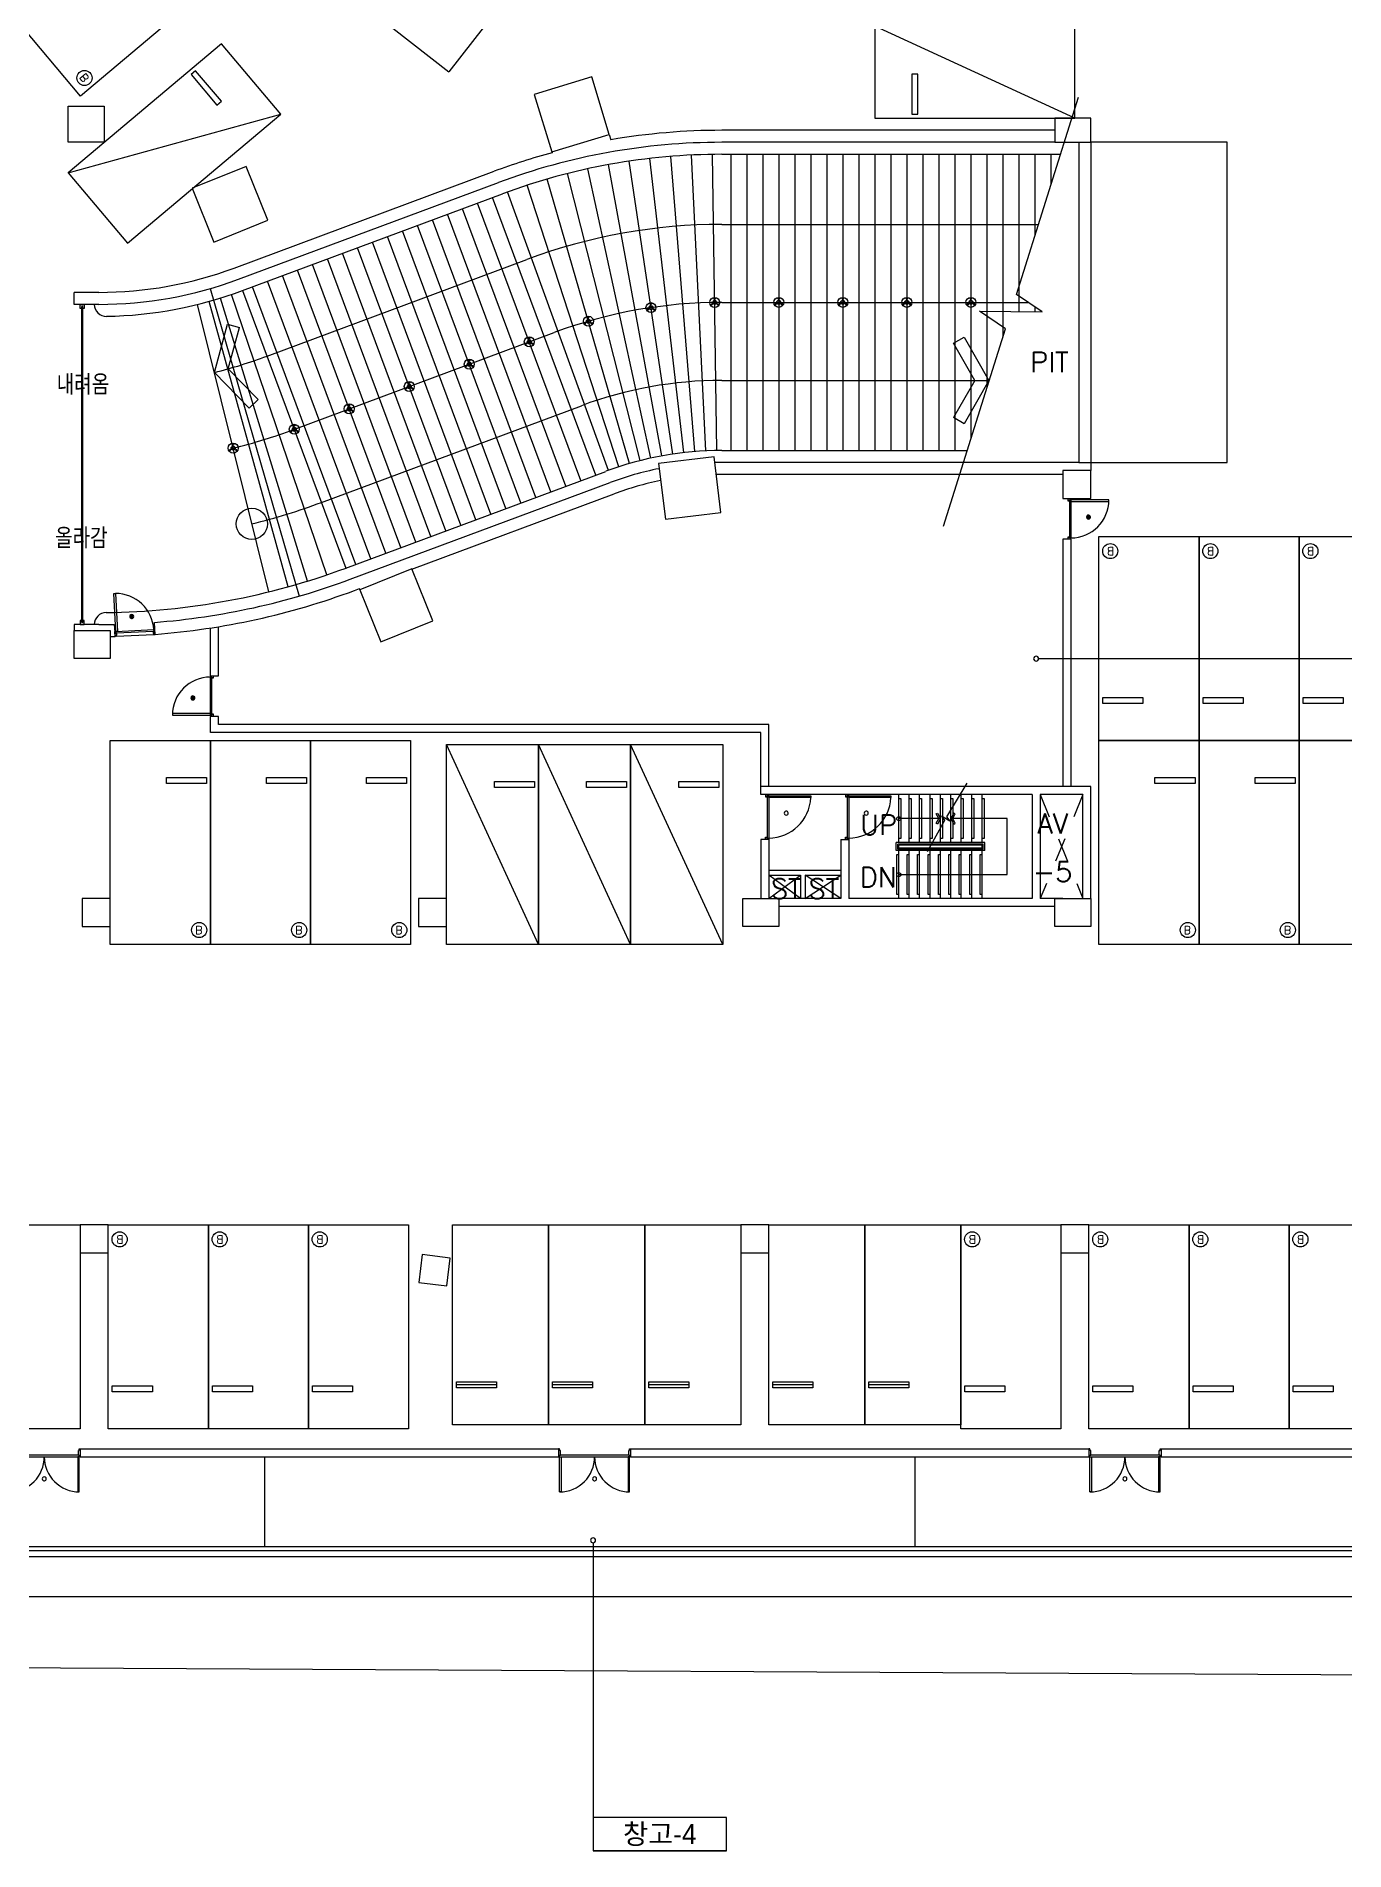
# Model space of a CAD drawing. Header units: millimetres. Extents: x -7614 to 421357, y 87385 to 341757.
# Drawn here: x 354720 to 387410, y 87385 to 132727 of the extents above; entities that cross this region are included whole.
import ezdxf
from ezdxf.enums import TextEntityAlignment as Align

# ---------------------------------------------------------------- set-up
doc = ezdxf.new("R2010")
doc.units = ezdxf.units.MM
doc.header["$LTSCALE"] = 600
doc.header["$MEASUREMENT"] = 0
doc.linetypes.add('HIDDEN', pattern=[2, 1, -1])
for name, color, linetype in [('e-plan', 9, 'CONTINUOUS'), ('e-room-box', 7, 'CONTINUOUS'), ('e-text', 6, 'CONTINUOUS')]:
    doc.layers.add(name, color=color, linetype=linetype)
doc.styles.add('kiahn', font='romans.shx', dxfattribs={"bigfont": 'cadhs.shx'})
doc.styles.add('돋움', font='Dotum.ttf')

msp = doc.modelspace()

# ---------------------------------------------------------------- hatches: boundary and pattern name
at = {"layer": 'e-plan'}
h = msp.add_hatch(color=256, dxfattribs=at)
h.dxf.hatch_style = 1
h.paths.add_polyline_path([(381032, 120670, -1), (380982, 120756, -1)])
h = msp.add_hatch(color=256, dxfattribs=at)
h.dxf.hatch_style = 1
h.paths.add_polyline_path([(357148, 118202, 1), (357061, 118252, 1)])
h = msp.add_hatch(color=256, dxfattribs=at)
h.dxf.hatch_style = 1
h.paths.add_polyline_path([(358609, 116235, -1), (358659, 116148, -1)])

# ---------------------------------------------------------------- linework, layer by layer
for p, q in [((369214, 137201), (365027, 131842)), ((359669, 136029), (365027, 131842)), ((359726, 134520), (355826, 131234)), ((355826, 131234), (354215, 133146)), ((380670, 130677), (375670, 132977)), ((375670, 132977), (375670, 130677)), ((380670, 130677), (380670, 132977)), ((359344, 132540), (355520, 129318)), ((360826, 130781), (359344, 132540)), ((358701, 131867), (358586, 131770)), ((358586, 131770), (359231, 131006)), ((359345, 131102), (358701, 131867)), ((376745, 131777), (376595, 131777)), ((376595, 131777), (376595, 130777)), ((376745, 130777), (376745, 131777)), ((359231, 131006), (359345, 131102)), ((379207, 126277), (380761, 131208)), ((355520, 129318), (360826, 130781)), ((357003, 127559), (360826, 130781)), ((375670, 130677), (380670, 130677)), ((376595, 130777), (376745, 130777)), ((381070, 130677), (380170, 130677)), ((380170, 130677), (380170, 130077)), ((381070, 130077), (381070, 130677)), ((369035, 130275), (369076, 130140)), ((380170, 130377), (371846, 130377)), ((367600, 129837), (367607, 129816)), ((371172, 122349), (370571, 129725)), ((371448, 122367), (371093, 129759)), ((371725, 122376), (371616, 129775)), ((380170, 130077), (371846, 130077)), ((371846, 129777), (380310, 129777)), ((372070, 129777), (372070, 122377)), ((372470, 129777), (372470, 122377)), ((372870, 129777), (372870, 122377)), ((374070, 129777), (374070, 122377)), ((374470, 129777), (374470, 122377)), ((374870, 129777), (374870, 122377)), ((375270, 129777), (375270, 122377)), ((375670, 129777), (375670, 122377)), ((376070, 129777), (376070, 122377)), ((376470, 129777), (376470, 122377)), ((376870, 129777), (376870, 122377)), ((377270, 129777), (377270, 122377)), ((377670, 129777), (377670, 122377)), ((378070, 129777), (378070, 122671)), ((378470, 129777), (378470, 123940)), ((378870, 129777), (378870, 125209)), ((379270, 129777), (379270, 125845)), ((379670, 129777), (379670, 127748)), ((380070, 129777), (380070, 129017)), ((380170, 130077), (381070, 130077)), ((380770, 130077), (380770, 122077)), ((381070, 130077), (381070, 121877)), ((384470, 130077), (381070, 130077)), ((384470, 122077), (384470, 130077)), ((355520, 129318), (357003, 127559)), ((359667, 126936), (366160, 129353)), ((369809, 122123), (367992, 129296)), ((370078, 122186), (368502, 129416)), ((370349, 122241), (369015, 129519)), ((370622, 122286), (369531, 129605)), ((370897, 122322), (370050, 129674)), ((359772, 126655), (366265, 129072)), ((359876, 126374), (366370, 128791)), ((369016, 121879), (366492, 128836)), ((369277, 121969), (366987, 129006)), ((369542, 122050), (367487, 129159)), ((367954, 121484), (365372, 128419)), ((368328, 121624), (365747, 128559)), ((368703, 121763), (366122, 128698)), ((366829, 121066), (364248, 128001)), ((367204, 121205), (364623, 128140)), ((367579, 121345), (364997, 128280)), ((371846, 128027), (379751, 128027)), ((365329, 120507), (362748, 127443)), ((365704, 120647), (363123, 127582)), ((366079, 120786), (363498, 127722)), ((366454, 120926), (363873, 127861)), ((360487, 124734), (366980, 127151)), ((364205, 120089), (361624, 127024)), ((364580, 120228), (361998, 127164)), ((364955, 120368), (362373, 127303)), ((363080, 119670), (360499, 126605)), ((363455, 119810), (360874, 126745)), ((363830, 119949), (361249, 126885)), ((355670, 126027), (355670, 126327)), ((356285, 126327), (355670, 126327)), ((361015, 118971), (359037, 126102)), ((359061, 126420), (361288, 118737)), ((361500, 119113), (359319, 126184)), ((361981, 119269), (359599, 126275)), ((359876, 126374), (362458, 119439)), ((362705, 119531), (360124, 126466)), ((370077, 126056), (370077, 126071)), ((371670, 126185), (371670, 126200)), ((371670, 126125), (371670, 126155)), ((371846, 126077), (379501, 126077)), ((373227, 126052), (373201, 126037)), ((373270, 126187), (373270, 126202)), ((373270, 126127), (373270, 126157)), ((373314, 126052), (373340, 126037)), ((374827, 126052), (374801, 126037)), ((374870, 126187), (374870, 126202)), ((374870, 126127), (374870, 126157)), ((374914, 126052), (374940, 126037)), ((376427, 126052), (376401, 126037)), ((376470, 126187), (376470, 126202)), ((376470, 126127), (376470, 126157)), ((376514, 126052), (376540, 126037)), ((378027, 126052), (378001, 126037)), ((378070, 126187), (378070, 126202)), ((378070, 126127), (378070, 126157)), ((378114, 126052), (378140, 126037)), ((379855, 125837), (379207, 126277)), ((356285, 126027), (355670, 126027)), ((355820, 125927), (355820, 126027)), ((355820, 126027), (355920, 126027)), ((355855, 125927), (355820, 125927)), ((355885, 125977), (355855, 125977)), ((355855, 125977), (355855, 125927)), ((355860, 118077), (355860, 125977)), ((355880, 118077), (355880, 125977)), ((355885, 125927), (355885, 125977)), ((355920, 125927), (355885, 125927)), ((355920, 126027), (355920, 125927)), ((356170, 126027), (356170, 126028)), ((360526, 118843), (358752, 126027)), ((368515, 125715), (368515, 125730)), ((368515, 125655), (368515, 125685)), ((369982, 125891), (369969, 125883)), ((370033, 125921), (370008, 125906)), ((370077, 125996), (370077, 126026)), ((370120, 125921), (370146, 125906)), ((370172, 125891), (370185, 125883)), ((371575, 126020), (371562, 126013)), ((371627, 126050), (371601, 126035)), ((371714, 126050), (371740, 126035)), ((371766, 126020), (371779, 126013)), ((373175, 126022), (373162, 126014)), ((373366, 126022), (373379, 126014)), ((374775, 126022), (374762, 126014)), ((374966, 126022), (374979, 126014)), ((376375, 126022), (376362, 126014)), ((376566, 126022), (376579, 126014)), ((377975, 126022), (377962, 126014)), ((378166, 126022), (378179, 126014)), ((378936, 125418), (378289, 125858)), ((378289, 125858), (379855, 125837)), ((379670, 125962), (379670, 125839)), ((359171, 124328), (359500, 125531)), ((359500, 125531), (359797, 125449)), ((359516, 124417), (359797, 125447)), ((361156, 122902), (367660, 125323)), ((367038, 125201), (367038, 125216)), ((367038, 125141), (367038, 125171)), ((368419, 125550), (368406, 125542)), ((368471, 125580), (368445, 125565)), ((368558, 125580), (368584, 125565)), ((368610, 125550), (368623, 125542)), ((377382, 120487), (378936, 125418)), ((377635, 125056), (377903, 125209)), ((377903, 125209), (378522, 124127)), ((366943, 125036), (366930, 125029)), ((366995, 125066), (366969, 125051)), ((367081, 125066), (367107, 125051)), ((367133, 125036), (367146, 125029)), ((378166, 124127), (377636, 125054)), ((360041, 123435), (359171, 124328)), ((359516, 124417), (360260, 123652)), ((365443, 124478), (365430, 124471)), ((365495, 124508), (365469, 124493)), ((365538, 124643), (365538, 124658)), ((365538, 124583), (365538, 124613)), ((365582, 124508), (365608, 124493)), ((365634, 124478), (365647, 124471)), ((363944, 123920), (363931, 123913)), ((363996, 123950), (363970, 123935)), ((364039, 124085), (364039, 124100)), ((364039, 124025), (364039, 124055)), ((364082, 123950), (364108, 123935)), ((364134, 123920), (364147, 123913)), ((371846, 124127), (378522, 124127)), ((378166, 124127), (377636, 123200)), ((378522, 124127), (377903, 123044)), ((360262, 123650), (360041, 123435)), ((361847, 121079), (368341, 123495)), ((362444, 123362), (362431, 123354)), ((362496, 123392), (362470, 123377)), ((362539, 123527), (362539, 123542)), ((362539, 123467), (362539, 123497)), ((362583, 123392), (362609, 123377)), ((362635, 123362), (362648, 123354)), ((361124, 122881), (361098, 122866)), ((361167, 123016), (361167, 123031)), ((361167, 122956), (361167, 122986)), ((361210, 122881), (361236, 122866)), ((377903, 123044), (377635, 123197)), ((359639, 122545), (359639, 122560)), ((359639, 122485), (359639, 122515)), ((361072, 122851), (361059, 122844)), ((361262, 122851), (361275, 122844)), ((359543, 122380), (359530, 122372)), ((359595, 122410), (359569, 122395)), ((359682, 122410), (359708, 122395)), ((359734, 122380), (359747, 122372)), ((371846, 122377), (377978, 122377)), ((380770, 122077), (371846, 122077)), ((380770, 122077), (384470, 122077)), ((362457, 119438), (368951, 121855)), ((362562, 119157), (369056, 121574)), ((380370, 121777), (371846, 121777)), ((381070, 121877), (380370, 121877)), ((380370, 121877), (380370, 121177)), ((381070, 121177), (381070, 121877)), ((364106, 119412), (369160, 121293)), ((380370, 121177), (381070, 121177)), ((380490, 121167), (380490, 121122)), ((380570, 121167), (380490, 121167)), ((380490, 121122), (380530, 121122)), ((380530, 121122), (380530, 121142)), ((380530, 121142), (380570, 121142)), ((380530, 121122), (380530, 120212)), ((380570, 121142), (380570, 121167)), ((380570, 121142, 0), (380570, 120192, 0)), ((381520, 121142), (380570, 121142)), ((380570, 121142), (380570, 121102)), ((380570, 121102), (380590, 121102)), ((380590, 121102), (381500, 121102)), ((381500, 121102), (381520, 121102)), ((381520, 121102), (381520, 121142)), ((380370, 120157), (380370, 113977)), ((380570, 120157), (380370, 120157)), ((380490, 120212), (380490, 120167)), ((380530, 120212), (380490, 120212)), ((380490, 120167), (380570, 120167)), ((380530, 120192), (380530, 120212)), ((380570, 120192), (380530, 120192)), ((380570, 120167), (380570, 120192)), ((380570, 120157), (380570, 113977)), ((381270, 115127), (381270, 120227)), ((381270, 120227), (383770, 120227)), ((383770, 120227), (383770, 115127)), ((383770, 115127), (383770, 120227)), ((383770, 120227), (386270, 120227)), ((386270, 120227), (386270, 115127)), ((386270, 115127), (386270, 120227)), ((386270, 120227), (388770, 120227)), ((362667, 118876), (362794, 118923)), ((362806, 118894), (362794, 118923)), ((356286, 118027), (355670, 118027)), ((355670, 118027), (355670, 117877)), ((355855, 118127), (355820, 118127)), ((355820, 118127), (355820, 118027)), ((355820, 118027), (355920, 118027)), ((355855, 118077), (355855, 118127)), ((355885, 118077), (355855, 118077)), ((355885, 118127), (355885, 118077)), ((355920, 118127), (355885, 118127)), ((355920, 118027), (355920, 118127)), ((356170, 118028), (356170, 118027)), ((356670, 118031), (356687, 117731)), ((357669, 118081), (357686, 117781)), ((359070, 116748), (359070, 117940)), ((359270, 116748), (359270, 117972)), ((355670, 117877), (356570, 117877)), ((355670, 117177), (355670, 117877)), ((356570, 117877), (356570, 117177)), ((356570, 117177), (355670, 117177)), ((359070, 116748), (359270, 116748)), ((359150, 116738), (359070, 116738)), ((359070, 116738), (359070, 116713)), ((359070, 115763, 0), (359070, 116713, 0)), ((359070, 116713), (359110, 116713)), ((359110, 116713), (359110, 116693)), ((359110, 115783), (359110, 116693)), ((359110, 116693), (359150, 116693)), ((359150, 116693), (359150, 116738)), ((381370, 116052), (381370, 116202)), ((381370, 116202), (382370, 116202)), ((382370, 116202), (382370, 116052)), ((383870, 116052), (383870, 116202)), ((383870, 116202), (384870, 116202)), ((384870, 116202), (384870, 116052)), ((386370, 116052), (386370, 116202)), ((386370, 116202), (387370, 116202)), ((387370, 116202), (387370, 116052)), ((358140, 115803), (358120, 115803)), ((358120, 115803), (358120, 115763)), ((358120, 115763), (359070, 115763)), ((359050, 115803), (358140, 115803)), ((359070, 115803), (359050, 115803)), ((359070, 115763), (359070, 115803)), ((359110, 115763), (359070, 115763)), ((359070, 115763), (359070, 115738)), ((359070, 115738), (359150, 115738)), ((359070, 115327), (359070, 115728)), ((359270, 115728), (359070, 115728)), ((359150, 115783), (359110, 115783)), ((359110, 115783), (359110, 115763)), ((359150, 115738), (359150, 115783)), ((359270, 115527), (359270, 115728)), ((382370, 116052), (381370, 116052)), ((384870, 116052), (383870, 116052)), ((387370, 116052), (386370, 116052)), ((372820, 115327), (359070, 115327)), ((373020, 115527), (359270, 115527)), ((372820, 113977), (372820, 115327)), ((373020, 113977), (373020, 115527)), ((356570, 115127), (359070, 115127)), ((356570, 110027), (356570, 115127)), ((359070, 115127), (361570, 115127)), ((359070, 110027), (359070, 115127)), ((359070, 115127), (359070, 110027)), ((361570, 115127), (364070, 115127)), ((361570, 110027), (361570, 115127)), ((361570, 115127), (361570, 110027)), ((364070, 115127), (364070, 110027)), ((367270, 110027), (364970, 115027)), ((364970, 115027), (367270, 115027)), ((364970, 110027), (364970, 115027)), ((369570, 110027), (367270, 115027)), ((367270, 115027), (367270, 110027)), ((367270, 115027), (369570, 115027)), ((367270, 110027), (367270, 115027)), ((371870, 110027), (369570, 115027)), ((369570, 115027), (369570, 110027)), ((369570, 115027), (371870, 115027)), ((369570, 110027), (369570, 115027)), ((371870, 115027), (371870, 110027)), ((383770, 115127), (381270, 115127)), ((381270, 115127), (383770, 115127)), ((381270, 110027), (381270, 115127)), ((386270, 115127), (383770, 115127)), ((383770, 115127), (386270, 115127)), ((383770, 110027), (383770, 115127)), ((383770, 115127), (383770, 110027)), ((388770, 115127), (386270, 115127)), ((386270, 115127), (388770, 115127)), ((386270, 110027), (386270, 115127)), ((386270, 115127), (386270, 110027)), ((357970, 114052), (357970, 114202)), ((357970, 114202), (358970, 114202)), ((358970, 114052), (357970, 114052)), ((358970, 114202), (358970, 114052)), ((360470, 114052), (360470, 114202)), ((360470, 114202), (361470, 114202)), ((361470, 114052), (360470, 114052)), ((361470, 114202), (361470, 114052)), ((362970, 114052), (362970, 114202)), ((362970, 114202), (363970, 114202)), ((363970, 114052), (362970, 114052)), ((363970, 114202), (363970, 114052)), ((366170, 113952), (366170, 114102)), ((366170, 114102), (367170, 114102)), ((367170, 113952), (366170, 113952)), ((367170, 114102), (367170, 113952)), ((368470, 113952), (368470, 114102)), ((368470, 114102), (369470, 114102)), ((369470, 113952), (368470, 113952)), ((369470, 114102), (369470, 113952)), ((370770, 113952), (370770, 114102)), ((370770, 114102), (371770, 114102)), ((371770, 113952), (370770, 113952)), ((371770, 114102), (371770, 113952)), ((381070, 113977), (372820, 113977)), ((372820, 113777), (372820, 113977)), ((377968, 114062), (377460, 113220)), ((381070, 111177), (381070, 113977)), ((382670, 114052), (382670, 114202)), ((382670, 114202), (383670, 114202)), ((383670, 114052), (382670, 114052)), ((383670, 114202), (383670, 114052)), ((385170, 114052), (385170, 114202)), ((385170, 114202), (386170, 114202)), ((386170, 114052), (385170, 114052)), ((386170, 114202), (386170, 114052)), ((379600, 113777), (372820, 113777)), ((373020, 113767), (372940, 113767)), ((372940, 113767), (372940, 113722)), ((372940, 113722), (372980, 113722)), ((372980, 113722), (372980, 113742)), ((372980, 113742), (373020, 113742)), ((372980, 113722), (372980, 112712)), ((373020, 113742), (373020, 113767)), ((373020, 113742), (373020, 112692)), ((373020, 113702), (373020, 113742)), ((373020, 113742), (374070, 113742)), ((374070, 113702), (373020, 113702)), ((374070, 113742), (374070, 113702)), ((375020, 113767), (374940, 113767)), ((374940, 113767), (374940, 113722)), ((374940, 113722), (374980, 113722)), ((374980, 113722), (374980, 113742)), ((374980, 113742), (375020, 113742)), ((374980, 113722), (374980, 112712)), ((375020, 113742), (375020, 113767)), ((375020, 113742), (375020, 112692)), ((375020, 113702), (375020, 113742)), ((375020, 113742), (376070, 113742)), ((376070, 113702), (375020, 113702)), ((376070, 113742), (376070, 113702)), ((376270, 112577), (376270, 113777)), ((376270, 113677), (376320, 113677)), ((376320, 113677), (376320, 112677)), ((376530, 112577), (376530, 113777)), ((376530, 113677), (376580, 113677)), ((376580, 113677), (376580, 112677)), ((376790, 112577), (376790, 113777)), ((376790, 113677), (376840, 113677)), ((376840, 113677), (376840, 112677)), ((377050, 112577), (377050, 113777)), ((377050, 113677), (377100, 113677)), ((377100, 113677), (377100, 112677)), ((377310, 112577), (377310, 113777)), ((377310, 113677), (377360, 113677)), ((377360, 113677), (377360, 112677)), ((377570, 112577), (377570, 113777)), ((377570, 113677), (377620, 113677)), ((377620, 113677), (377620, 112677)), ((377830, 112577), (377830, 113777)), ((377830, 113677), (377880, 113677)), ((377880, 113677), (377880, 112677)), ((378090, 112577), (378090, 113777)), ((378090, 113677), (378140, 113677)), ((378140, 113677), (378140, 112677)), ((378350, 112577), (378350, 113777)), ((378350, 113677), (378400, 113677)), ((378400, 113677), (378400, 112677)), ((379600, 113777), (379600, 111177)), ((379800, 113777), (379800, 111177)), ((380870, 113777), (379800, 113777)), ((380870, 111177), (380870, 113777)), ((377310, 113177), (376270, 113177)), ((377410, 113133), (376978, 112350)), ((377200, 113293), (377233, 113312)), ((377266, 113177), (377200, 113293)), ((377200, 113061), (377266, 113177)), ((377233, 113037), (377200, 113061)), ((377233, 113312), (377310, 113177)), ((377310, 113177), (377233, 113037)), ((377544, 113114), (377337, 113239)), ((377337, 113239), (377410, 113133)), ((377460, 113220), (377544, 113114)), ((377648, 113312), (377570, 113177)), ((377570, 113177), (377648, 113037)), ((378975, 113177), (377570, 113177)), ((377615, 113177), (377681, 113293)), ((377681, 113061), (377615, 113177)), ((377681, 113293), (377648, 113312)), ((377648, 113037), (377681, 113061)), ((378975, 111777), (378975, 113177)), ((372820, 112657), (372820, 111177)), ((373020, 112657), (372820, 112657)), ((372940, 112667), (372940, 112712)), ((372940, 112712), (372980, 112712)), ((373020, 112667), (372940, 112667)), ((372980, 112712), (372980, 112692)), ((372980, 112692), (373020, 112692)), ((373020, 112692), (373020, 112667)), ((373020, 112657), (373020, 111227)), ((373020, 112657), (373020, 111177)), ((374820, 112657), (374820, 111177)), ((374820, 112657), (375020, 112657)), ((374940, 112667), (374940, 112712)), ((374940, 112712), (374980, 112712)), ((375020, 112667), (374940, 112667)), ((374980, 112712), (374980, 112692)), ((374980, 112692), (375020, 112692)), ((375020, 112692), (375020, 112667)), ((375020, 112657), (375020, 111177)), ((376205, 112377), (376205, 112577)), ((378415, 112577), (376205, 112577)), ((376245, 112417), (376245, 112537)), ((378375, 112537), (376245, 112537)), ((376320, 112677), (376270, 112677)), ((376270, 112442), (376270, 112512)), ((378350, 112512), (376270, 112512)), ((376580, 112677), (376530, 112677)), ((376530, 112512), (376530, 112537)), ((376840, 112677), (376790, 112677)), ((376790, 112512), (376790, 112537)), ((377100, 112677), (377050, 112677)), ((377050, 112512), (377050, 112537)), ((377360, 112677), (377310, 112677)), ((377310, 112512), (377310, 112537)), ((377620, 112677), (377570, 112677)), ((377570, 112512), (377570, 112537)), ((377880, 112677), (377830, 112677)), ((377830, 112512), (377830, 112537)), ((378140, 112677), (378090, 112677)), ((378090, 112512), (378090, 112537)), ((378400, 112677), (378350, 112677)), ((378350, 112442), (378350, 112512)), ((378375, 112417), (378375, 112537)), ((378415, 112377), (378415, 112577)), ((378415, 112377), (376205, 112377)), ((376220, 111277), (376220, 112277)), ((376220, 112277), (376270, 112277)), ((378375, 112417), (376245, 112417)), ((378350, 112442), (376270, 112442)), ((376270, 111177), (376270, 112377)), ((376480, 111277), (376480, 112277)), ((376480, 112277), (376530, 112277)), ((376530, 112417), (376530, 112442)), ((376530, 111177), (376530, 112377)), ((376740, 111277), (376740, 112277)), ((376740, 112277), (376790, 112277)), ((376790, 112417), (376790, 112442)), ((376790, 111177), (376790, 112377)), ((377000, 111277), (377000, 112277)), ((377000, 112277), (377050, 112277)), ((377050, 112417), (377050, 112442)), ((377050, 111177), (377050, 112377)), ((377260, 111277), (377260, 112277)), ((377260, 112277), (377310, 112277)), ((377310, 112417), (377310, 112442)), ((377310, 111177), (377310, 112377)), ((377520, 111277), (377520, 112277)), ((377520, 112277), (377570, 112277)), ((377570, 112417), (377570, 112442)), ((377570, 111177), (377570, 112377)), ((377780, 111277), (377780, 112277)), ((377780, 112277), (377830, 112277)), ((377830, 112417), (377830, 112442)), ((377830, 111177), (377830, 112377)), ((378040, 111277), (378040, 112277)), ((378040, 112277), (378090, 112277)), ((378090, 112417), (378090, 112442)), ((378090, 111177), (378090, 112377)), ((378300, 111277), (378300, 112277)), ((378300, 112277), (378350, 112277)), ((378350, 111177), (378350, 112377)), ((373020, 111887), (374820, 111887)), ((373020, 111767), (373810, 111767)), ((373810, 111767), (373810, 111177)), ((373930, 111767), (373930, 111177)), ((373930, 111767), (374820, 111767)), ((376270, 111777), (378975, 111777)), ((356570, 111177), (355870, 111177)), ((355870, 111177), (355870, 110477)), ((356570, 110477), (356570, 111177)), ((364970, 111177), (364270, 111177)), ((364270, 111177), (364270, 110477)), ((364970, 110477), (364970, 111177)), ((372370, 111177), (373270, 111177)), ((372370, 110477), (372370, 111177)), ((374820, 111177), (373270, 111177)), ((373270, 111177), (373270, 110477)), ((379600, 111177), (375020, 111177)), ((376270, 111277), (376220, 111277)), ((376530, 111277), (376480, 111277)), ((376790, 111277), (376740, 111277)), ((377050, 111277), (377000, 111277)), ((377310, 111277), (377260, 111277)), ((377570, 111277), (377520, 111277)), ((377830, 111277), (377780, 111277)), ((378090, 111277), (378040, 111277)), ((378350, 111277), (378300, 111277)), ((380370, 111177), (379800, 111177)), ((380170, 111177), (381070, 111177)), ((380170, 110477), (380170, 111177)), ((381070, 111177), (381070, 110477)), ((380170, 110977), (373270, 110977)), ((355870, 110477), (356570, 110477)), ((364270, 110477), (364970, 110477)), ((373270, 110477), (372370, 110477)), ((381070, 110477), (380170, 110477)), ((359070, 110027), (356570, 110027)), ((361570, 110027), (359070, 110027)), ((364070, 110027), (361570, 110027)), ((367270, 110027), (364970, 110027)), ((369570, 110027), (367270, 110027)), ((371870, 110027), (369570, 110027)), ((383770, 110027), (381270, 110027)), ((386270, 110027), (383770, 110027)), ((388770, 110027), (386270, 110027)), ((353320, 103027), (355820, 103027)), ((356520, 103027), (355820, 103027)), ((355820, 103027), (355820, 102327)), ((355820, 103027), (355820, 97927)), ((356520, 102327), (356520, 103027)), ((356520, 97927), (356520, 103027)), ((356520, 103027), (359020, 103027)), ((359020, 97927), (359020, 103027)), ((359020, 103027), (361520, 103027)), ((359020, 103027), (359020, 97927)), ((361520, 103027), (361520, 97927)), ((361520, 97927), (361520, 103027)), ((361520, 103027), (364020, 103027)), ((364020, 103027), (364020, 97927)), ((365120, 98027), (365120, 103027)), ((365120, 103027), (367520, 103027)), ((367520, 103027), (367520, 98027)), ((367520, 98027), (367520, 103027)), ((367520, 103027), (369920, 103027)), ((369920, 103027), (369920, 98027)), ((369920, 98027), (369920, 103027)), ((369920, 103027), (372320, 103027)), ((373020, 103027), (372320, 103027)), ((372320, 103027), (372320, 102327)), ((372320, 103027), (372320, 98027)), ((373020, 102327), (373020, 103027)), ((373020, 98027), (373020, 103027)), ((373020, 103027), (375420, 103027)), ((375420, 103027), (375420, 98027)), ((375420, 98027), (375420, 103027)), ((375420, 103027), (377820, 103027)), ((377820, 97927), (377820, 103027)), ((377820, 103027), (380320, 103027)), ((377820, 103027), (377820, 98027)), ((381020, 103027), (380320, 103027)), ((380320, 103027), (380320, 102327)), ((380320, 103027), (380320, 97927)), ((381020, 102327), (381020, 103027)), ((381020, 97927), (381020, 103027)), ((381020, 103027), (383520, 103027)), ((383520, 97927), (383520, 103027)), ((383520, 103027), (386020, 103027)), ((383520, 103027), (383520, 97927)), ((386020, 103027), (386020, 97927)), ((386020, 97927), (386020, 103027)), ((386020, 103027), (388520, 103027)), ((355820, 102327), (356520, 102327)), ((364365, 102280), (364281, 101585)), ((365060, 102195), (364365, 102280)), ((364976, 101500), (365060, 102195)), ((372320, 102327), (373020, 102327)), ((380320, 102327), (381020, 102327)), ((364281, 101585), (364976, 101500)), ((356620, 98852), (356620, 99002)), ((356620, 99002), (357620, 99002)), ((357620, 98852), (356620, 98852)), ((357620, 99002), (357620, 98852)), ((359120, 98852), (359120, 99002)), ((359120, 99002), (360120, 99002)), ((360120, 98852), (359120, 98852)), ((360120, 99002), (360120, 98852)), ((361620, 98852), (361620, 99002)), ((361620, 99002), (362620, 99002)), ((362620, 98852), (361620, 98852)), ((362620, 99002), (362620, 98852)), ((365220, 98952), (365220, 99102)), ((365220, 99102), (366220, 99102)), ((366220, 99027), (365220, 99027)), ((366220, 98952), (365220, 98952)), ((366220, 99102), (366220, 98952)), ((367620, 98952), (367620, 99102)), ((367620, 99102), (368620, 99102)), ((368620, 99027), (367620, 99027)), ((368620, 98952), (367620, 98952)), ((368620, 99102), (368620, 98952)), ((370020, 98952), (370020, 99102)), ((370020, 99102), (371020, 99102)), ((371020, 99027), (370020, 99027)), ((371020, 98952), (370020, 98952)), ((371020, 99102), (371020, 98952)), ((373120, 98952), (373120, 99102)), ((373120, 99102), (374120, 99102)), ((374120, 99027), (373120, 99027)), ((374120, 98952), (373120, 98952)), ((374120, 99102), (374120, 98952)), ((375520, 98952), (375520, 99102)), ((375520, 99102), (376520, 99102)), ((376520, 99027), (375520, 99027)), ((376520, 98952), (375520, 98952)), ((376520, 99102), (376520, 98952)), ((377920, 98852), (377920, 99002)), ((377920, 99002), (378920, 99002)), ((378920, 98852), (377920, 98852)), ((378920, 99002), (378920, 98852)), ((381120, 98852), (381120, 99002)), ((381120, 99002), (382120, 99002)), ((382120, 98852), (381120, 98852)), ((382120, 99002), (382120, 98852)), ((383620, 98852), (383620, 99002)), ((383620, 99002), (384620, 99002)), ((384620, 98852), (383620, 98852)), ((384620, 99002), (384620, 98852)), ((386120, 98852), (386120, 99002)), ((386120, 99002), (387120, 99002)), ((387120, 98852), (386120, 98852)), ((387120, 99002), (387120, 98852)), ((367520, 98027), (365120, 98027)), ((369920, 98027), (367520, 98027)), ((372320, 98027), (369920, 98027)), ((375420, 98027), (373020, 98027)), ((377820, 98027), (375420, 98027)), ((355820, 97927), (353320, 97927)), ((359020, 97927), (356520, 97927)), ((361520, 97927), (359020, 97927)), ((364020, 97927), (361520, 97927)), ((380320, 97927), (377820, 97927)), ((383520, 97927), (381020, 97927)), ((386020, 97927), (383520, 97927)), ((388520, 97927), (386020, 97927)), ((354045, 97227), (355795, 97227)), ((355775, 97267), (354065, 97267)), ((355795, 97227), (355755, 97227)), ((355755, 97227), (355755, 96352)), ((355775, 97387), (355795, 97387)), ((355775, 97267), (355775, 97387)), ((355795, 97267), (355775, 97267)), ((355795, 97387), (355795, 97427)), ((355795, 97427), (355820, 97427)), ((355795, 97227), (355795, 97267)), ((355820, 97227), (355795, 97227)), ((355795, 96352), (355795, 97227)), ((355820, 97427), (367770, 97427)), ((355820, 97427), (355820, 97227)), ((355820, 97427), (355820, 97227)), ((355820, 97227), (367770, 97227)), ((360420, 97227), (360420, 94977)), ((367770, 97427), (367770, 97227)), ((367795, 97427), (367770, 97427)), ((367770, 97427), (367770, 97227)), ((367770, 97227), (367795, 97227)), ((367795, 97387), (367795, 97427)), ((367815, 97387), (367795, 97387)), ((367795, 97227), (367795, 97267)), ((367795, 97267), (367815, 97267)), ((367795, 97227), (369545, 97227)), ((367795, 96352), (367795, 97227)), ((367795, 97227), (367835, 97227)), ((367815, 97267), (367815, 97387)), ((369525, 97267), (367815, 97267)), ((367835, 97227), (367835, 96352)), ((369545, 97227), (369505, 97227)), ((369505, 97227), (369505, 96352)), ((369525, 97387), (369545, 97387)), ((369525, 97267), (369525, 97387)), ((369545, 97267), (369525, 97267)), ((369545, 97387), (369545, 97427)), ((369545, 97427), (369570, 97427)), ((369545, 97227), (369545, 97267)), ((369570, 97227), (369545, 97227)), ((369545, 96352), (369545, 97227)), ((369570, 97427), (381020, 97427)), ((369570, 97427), (369570, 97227)), ((369570, 97427), (369570, 97227)), ((369570, 97227), (381020, 97227)), ((376670, 97227), (376670, 94977)), ((381020, 97427), (381020, 97227)), ((381045, 97427), (381020, 97427)), ((381020, 97427), (381020, 97227)), ((381020, 97227), (381045, 97227)), ((381045, 97387), (381045, 97427)), ((381065, 97387), (381045, 97387)), ((381045, 97227), (381045, 97267)), ((381045, 97267), (381065, 97267)), ((381045, 97227), (382795, 97227)), ((381045, 96352), (381045, 97227)), ((381045, 97227), (381085, 97227)), ((381065, 97267), (381065, 97387)), ((382775, 97267), (381065, 97267)), ((381085, 97227), (381085, 96352)), ((382795, 97227), (382755, 97227)), ((382755, 97227), (382755, 96352)), ((382775, 97387), (382795, 97387)), ((382775, 97267), (382775, 97387)), ((382795, 97267), (382775, 97267)), ((382795, 97387), (382795, 97427)), ((382795, 97427), (382820, 97427)), ((382795, 97227), (382795, 97267)), ((382820, 97227), (382795, 97227)), ((382795, 96352), (382795, 97227)), ((382820, 97427), (389270, 97427)), ((382820, 97427), (382820, 97227)), ((382820, 97427), (382820, 97227)), ((382820, 97227), (389270, 97227)), ((355755, 96352), (355795, 96352)), ((367835, 96352), (367795, 96352)), ((369505, 96352), (369545, 96352)), ((381085, 96352), (381045, 96352)), ((382755, 96352), (382795, 96352)), ((389270, 94977), (348070, 94977)), ((389270, 94877), (348070, 94877)), ((410020, 94727), (323970, 94727)), ((411020, 93727), (322970, 93727)), ((319664, 92140), (414593, 91642))]:
    msp.add_line(p, q, dxfattribs=at)
at = {"layer": 'e-plan', "ltscale": 0.5}
for p, q in [((368596, 131710), (367162, 131271)), ((369035, 130275), (368596, 131710)), ((367162, 131271), (367600, 129837)), ((355520, 130977), (356420, 130977)), ((355520, 130077), (355520, 130977)), ((356420, 130977), (356420, 130077)), ((367600, 129837), (369035, 130275)), ((356420, 130077), (355520, 130077)), ((359960, 129473), (358616, 128930)), ((360503, 128129), (359960, 129473)), ((358616, 128930), (359159, 127585)), ((359159, 127585), (360503, 128129)), ((371656, 122218), (370267, 122048)), ((370267, 122048), (370437, 120658)), ((371827, 120829), (371656, 122218)), ((370437, 120658), (371827, 120829)), ((364104, 119418), (362806, 118894)), ((364628, 118120), (364104, 119418)), ((362806, 118894), (363330, 117596)), ((363330, 117596), (364628, 118120)), ((373810, 111177), (373020, 111767)), ((373020, 111177), (373810, 111767)), ((374820, 111177), (373930, 111767)), ((373930, 111177), (374820, 111767))]:
    msp.add_line(p, q, dxfattribs=at)
at = {"layer": 'e-plan', "linetype": 'Continuous'}
for p, q in [((373270, 129777), (373270, 122377)), ((373670, 129777), (373670, 122377)), ((356659, 118801), (356699, 118803)), ((356706, 117852), (356659, 118801)), ((356699, 118803), (356746, 117854)), ((357679, 117900), (357654, 117899)), ((357654, 117899), (357657, 117856)), ((357685, 117781), (357679, 117900)), ((356681, 117851), (356706, 117852)), ((356687, 117731), (356681, 117851)), ((356712, 117732), (356687, 117731)), ((356746, 117854), (356706, 117852)), ((356706, 117852), (356708, 117809)), ((356708, 117809), (356723, 117810)), ((356724, 117776), (356712, 117732)), ((356723, 117810), (356724, 117776)), ((357657, 117856), (357642, 117856)), ((357642, 117856), (357643, 117822)), ((357643, 117822), (357660, 117779)), ((357660, 117779), (357685, 117781))]:
    msp.add_line(p, q, dxfattribs=at)
at = {"layer": 'e-plan', "ltscale": 2}
for p, q in [((356706, 117852), (357654, 117899)), ((356712, 117732), (357660, 117779)), ((357642, 117856), (356723, 117810))]:
    msp.add_line(p, q, dxfattribs=at)
at = {"layer": 'e-plan', "linetype": 'HIDDEN'}
for p, q in [((379800, 113777), (380870, 111177)), ((380870, 113777), (379800, 111177))]:
    msp.add_line(p, q, dxfattribs=at)
at = {"layer": 'e-plan'}
for centre, radius in [((355924, 131685), 189), ((370077, 125946), 125), ((370077, 126041), 15), ((371670, 126075), 125), ((371670, 126075), 50), ((371670, 126075), 40), ((371670, 126170), 15), ((373270, 126077), 125), ((373270, 126077), 50), ((373270, 126077), 40), ((373270, 126172), 15), ((374870, 126077), 125), ((374870, 126077), 50), ((374870, 126077), 40), ((374870, 126172), 15), ((376470, 126077), 125), ((376470, 126077), 50), ((376470, 126077), 40), ((376470, 126172), 15), ((378070, 126077), 125), ((378070, 126077), 50), ((378070, 126077), 40), ((378070, 126172), 15), ((368515, 125605), 125), ((368515, 125605), 50), ((368515, 125605), 40), ((368515, 125700), 15), ((369995, 125898), 15), ((370077, 125946), 50), ((370077, 125946), 40), ((370159, 125898), 15), ((371588, 126028), 15), ((371753, 126028), 15), ((373188, 126029), 15), ((373353, 126029), 15), ((374788, 126029), 15), ((374953, 126029), 15), ((376388, 126029), 15), ((376553, 126029), 15), ((377988, 126029), 15), ((378153, 126029), 15), ((367038, 125091), 125), ((367038, 125186), 15), ((368432, 125557), 15), ((368597, 125557), 15), ((366956, 125044), 15), ((367038, 125091), 50), ((367038, 125091), 40), ((367120, 125044), 15), ((365538, 124533), 125), ((365456, 124486), 15), ((365538, 124533), 50), ((365538, 124533), 40), ((365538, 124628), 15), ((365621, 124486), 15), ((364039, 123975), 125), ((363957, 123928), 15), ((364039, 123975), 50), ((364039, 123975), 40), ((364039, 124070), 15), ((364121, 123928), 15), ((362539, 123417), 125), ((362457, 123369), 15), ((362539, 123417), 50), ((362539, 123417), 40), ((362539, 123512), 15), ((362622, 123369), 15), ((361167, 122906), 125), ((361167, 122906), 50), ((361167, 122906), 40), ((361167, 123001), 15), ((359639, 122435), 125), ((359639, 122435), 50), ((359639, 122435), 40), ((359639, 122530), 15), ((361085, 122859), 15), ((361249, 122859), 15), ((359556, 122387), 15), ((359721, 122387), 15), ((360106, 120542), 392), ((381552, 119862), 189), ((384052, 119862), 189), ((386552, 119862), 189), ((376270, 113177), 50), ((376270, 111777), 50), ((358789, 110392), 189), ((361289, 110392), 189), ((363789, 110392), 189), ((383489, 110392), 189), ((385989, 110392), 189), ((356802, 102662), 189), ((359302, 102662), 189), ((361802, 102662), 189), ((378102, 102662), 189), ((381302, 102662), 189), ((383802, 102662), 189), ((386302, 102662), 189)]:
    msp.add_circle(centre, radius, dxfattribs=at)
for centre, radius, start, end in [((371846, 114077), 16300, 90, 99.7843), ((371846, 114077), 16300, 105.0756, 110.4153), ((371846, 114077), 16000, 90, 110.4153), ((371846, 114077), 16000, 90, 110.4153), ((371846, 114077), 15700, 90, 110.4153), ((371846, 114077), 13950, 90, 110.4153), ((356284, 136027), 9700, 270.0062, 290.4153), ((356284, 136027), 10000, 270.0062, 290.4153), ((356283, 136027), 10300, 271.0716, 290.4153), ((371846, 114077), 12000, 90, 110.4153), ((356470, 126028), 300, 180, 271.0716), ((356283, 136027), 12050, 283.867, 290.4153), ((371846, 114077), 10050, 90, 110.4153), ((356284, 136027), 14000, 283.866, 290.3657), ((361051, 123183), 300, 290.3657, 290.4153), ((371846, 114077), 8300, 90, 110.4153), ((371846, 114077), 8000, 90, 91.279), ((371846, 114077), 8000, 101.3194, 110.4153), ((371846, 114077), 7700, 101.488, 110.4153), ((371846, 114077), 7700, 90, 91.0553), ((356283, 136027), 15950, 283.867, 290.4153), ((380570, 121142), 950, 270, 0), ((381007, 120713, 0), 50, 120, 300), ((381007, 120713, 0), 50, 300, 120), ((356284, 136027), 17700, 270.5946, 290.4153), ((356284, 136027), 18000, 274.415, 290.4153), ((356284, 136027), 18300, 274.3955, 290.4153), ((356470, 118028), 300, 90.5946, 180), ((356284, 136027), 18000, 270.0062, 271.2289), ((357104, 118227), 50, 150, 330), ((357104, 118227), 50, 330, 150), ((356284, 136027), 18300, 270.898, 271.2616), ((359070, 115763), 950, 90, 180), ((358634, 116192, 0), 50, 120, 300), ((358634, 116192, 0), 50, 300, 120), ((373020, 113742), 1050, 270, 357.8063), ((373457, 113313), 50, 120, 300), ((373457, 113313), 50, 300, 120), ((375020, 113742), 1050, 270, 357.8063), ((375457, 113313), 50, 120, 300), ((375457, 113313), 50, 300, 120), ((354045, 97227), 875, 269.9999, 0.0001), ((355795, 97227), 875, 179.9998, 270), ((367795, 97227), 875, 269.9999, 0.0001), ((369545, 97227), 875, 179.9998, 270), ((381045, 97227), 875, 269.9999, 0.0001), ((382795, 97227), 875, 179.9998, 270), ((354920, 96677), 50, 30, 210), ((354920, 96677), 50, 210, 30), ((368670, 96677), 50, 30, 210), ((368670, 96677), 50, 210, 30), ((381920, 96677), 50, 30, 210), ((381920, 96677), 50, 210, 30)]:
    msp.add_arc(centre, radius, start, end, dxfattribs=at)
at = {"layer": 'e-plan', "ltscale": 2}
msp.add_arc((356706, 117852), 950, 2.8296, 90.4165, dxfattribs=at)
at = {"layer": 'e-room-box'}
for p, q in [((379763, 117174), (418023, 117174)), ((368631, 95078), (368631, 87618)), ((371964, 88218), (368631, 88218)), ((368631, 88218), (368631, 87385)), ((371964, 87385), (371964, 88218)), ((371964, 87385), (368631, 87385)), ((368631, 87385), (371964, 87385))]:
    msp.add_line(p, q, dxfattribs=at)
for centre, start, end in [((379701, 117174), 0, 180), ((379701, 117174), 180, 0), ((368631, 95141), 90, 270), ((368631, 95141), 270, 90)]:
    msp.add_arc(centre, 62.5, start, end, dxfattribs=at)

# ---------------------------------------------------------------- texts
at = {"layer": 'e-plan', "style": 'kiahn', "text_generation_flag": 4}
for rotation, p in [(310.1197, (355937, 131826)), (180, (381651, 119760)), (180, (384151, 119760)), (180, (386651, 119760)), (180, (356901, 102560)), (180, (359401, 102560)), (180, (361901, 102560)), (180, (378201, 102560)), (180, (381401, 102560)), (180, (383901, 102560)), (180, (386401, 102560))]:
    msp.add_text('B', height=200, rotation=rotation, dxfattribs=at).set_placement(p)
at = {"layer": 'e-plan', "style": 'kiahn'}
for s, p in [('PIT', (380517, 124336)), ('UP', (376225, 112769)), ('ST', (373847, 111173)), ('ST', (374786, 111173)), ('DN', (376214, 111461))]:
    msp.add_text(s, height=500, dxfattribs=at).set_placement(p, align=Align.RIGHT)
for s, p in [('내려옴', (355231, 123772)), ('올라감', (355190, 119934))]:
    msp.add_text(s, height=500, dxfattribs=at).set_placement(p)
for s, p in [('AV', (380114, 113052)), ('-5', (380111, 111849))]:
    msp.add_text(s, height=500, dxfattribs=at).set_placement(p, align=Align.MIDDLE_CENTER)
at = {"layer": 'e-plan', "style": 'kiahn', "text_generation_flag": 4}
for p in [(358690, 110493), (361190, 110493), (363690, 110493), (383390, 110493), (385890, 110493)]:
    msp.add_text('B', height=200, dxfattribs=at).set_placement(p)
at = {"layer": 'e-text', "style": '돋움'}
msp.add_text('창고-4', height=500, dxfattribs=at).set_placement((370298, 87801), align=Align.MIDDLE_CENTER)

doc.saveas('drawing.dxf')
